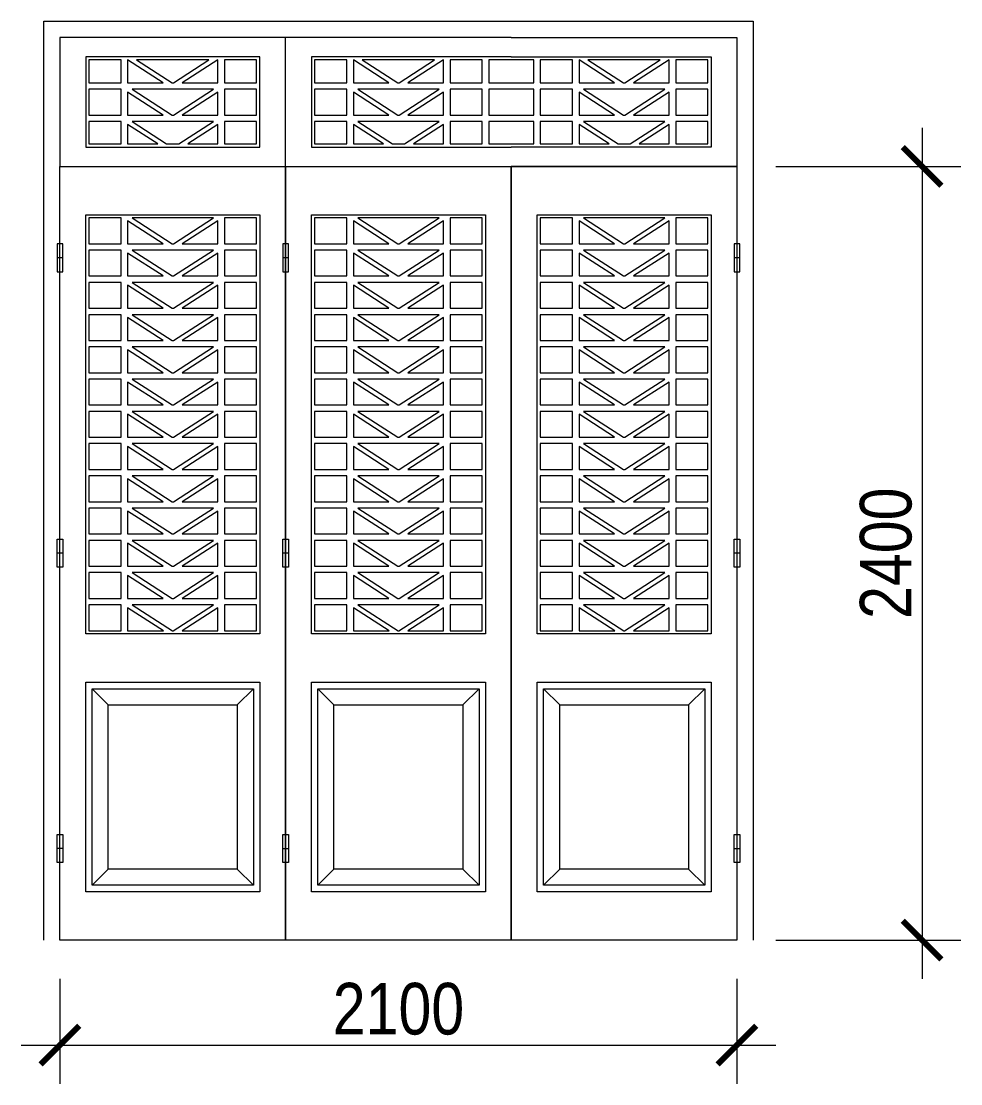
# Model space of a CAD drawing. Header units: millimetres. Extents: x -37049 to 129367, y 25385 to 90033.
# Drawn here: x 55419 to 58334, y 34959 to 38254 of the extents above; entities that cross this region are included whole.
import ezdxf

# ---------------------------------------------------------------- set-up
doc = ezdxf.new("R2010")
doc.units = ezdxf.units.MM
doc.header["$MEASUREMENT"] = 0
for name, color, linetype, lineweight in [('NCKHBAO', 191, 'Continuous', 13), ('NCUA', 4, 'Continuous', 20), ('NKT', 9, 'Continuous', 0), ('NTHEP', 7, 'Continuous', 20)]:
    doc.layers.add(name, color=color, linetype=linetype, lineweight=lineweight)
doc.styles.add('AVO', font='vhelvcn.ttf')
doc.dimstyles.new('100', dxfattribs={"dimscale": 0, "dimtxt": 160, "dimasz": 120, "dimexe": 120, "dimexo": 120, "dimgap": 30, "dimtad": 1, "dimdec": 0, "dimzin": 0, "dimdsep": 46, "dimtxsty": 'AVO', "dimblk1": 'ARCHTICK', "dimblk2": 'ARCHTICK', "dimsah": 1, "dimcen": -2, "dimdle": 120, "dimclrd": 256, "dimclre": 256, "dimclrt": 7, "dimadec": 0, "dimazin": 0, "dimtfac": 1, "dimtdec": 0, "dimtix": 1, "dimtmove": 2, "dimatfit": 3, "dimldrblk": 'ARCHTICK', "dimfxl": 0, "dimtolj": 1, "dimtzin": 0, "dimlwd": 0, "dimlwe": 0, "dimarcsym": 0})

# ---------------------------------------------------------------- blocks, each defined once
blk = doc.blocks.new('_ARCHTICK')
at = {"color": 0, "linetype": 'ByBlock', "const_width": 0.15}
blk.add_lwpolyline([(-0.5, -0.5), (0.5, 0.5)], dxfattribs=at)
blk = doc.blocks.new('*D483')
at = {"layer": 'DEFPOINTS', "color": 0}
for p in [(55539.5, 35404.2), (57639.5, 35404.2), (57639.5, 35078.8)]:
    blk.add_point(p, dxfattribs=at)
at = {"layer": 'NKT', "lineweight": 0}
for p, q in [((55539.5, 35284.2), (55539.5, 34958.8)), ((57639.5, 35284.2), (57639.5, 34958.8)), ((55419.5, 35078.8), (57759.5, 35078.8))]:
    blk.add_line(p, q, dxfattribs=at)
at = {"layer": 'NKT', "lineweight": 0, "xscale": 120, "yscale": 120, "zscale": 120}
for p, rotation in [((55539.5, 35078.8), 179.9999999999985), ((57639.5, 35078.8), 359.9999999999985)]:
    blk.add_blockref('_ARCHTICK', p, dxfattribs=dict(at, rotation=rotation))
at = {"layer": 'NKT', "color": 7, "insert": (56589.5, 35190.5), "char_height": 160, "attachment_point": 5, "style": 'AVO'}
blk.add_mtext('\\A1;2100', dxfattribs=at)
blk = doc.blocks.new('*D484')
at = {"layer": 'DEFPOINTS', "color": 0}
for p in [(57639.5, 37804), (57639.5, 35404.2), (58213.5, 35404.2)]:
    blk.add_point(p, dxfattribs=at)
at = {"layer": 'NKT', "lineweight": 0}
for p, q in [((58213.5, 37924), (58213.5, 35284.2)), ((57759.5, 37804), (58333.5, 37804)), ((57759.5, 35404.2), (58333.5, 35404.2))]:
    blk.add_line(p, q, dxfattribs=at)
at = {"layer": 'NKT', "lineweight": 0, "xscale": 120, "yscale": 120, "zscale": 120}
for p, rotation in [((58213.5, 37804), 89.99999999999848), ((58213.5, 35404.2), 269.9999999999985)]:
    blk.add_blockref('_ARCHTICK', p, dxfattribs=dict(at, rotation=rotation))
at = {"layer": 'NKT', "color": 7, "insert": (58101.8, 36604.1), "char_height": 160, "attachment_point": 5, "rotation": 90, "style": 'AVO'}
blk.add_mtext('\\A1;2400', dxfattribs=at)

msp = doc.modelspace()

# ---------------------------------------------------------------- linework, layer by layer
at = {"layer": 'NCKHBAO'}
msp.add_lwpolyline([(55489.5, 35404.2), (55489.5, 38254), (57689.5, 38254), (57689.5, 35404.2)], dxfattribs=at)
at = {"layer": 'NCUA'}
for p, q in [((56239.5, 37804), (56239.5, 38204)), ((55548.6, 37520), (55530.4, 37520)), ((56248.6, 37520), (56230.4, 37520)), ((57648.6, 37520), (57630.4, 37520)), ((55548.6, 36604.1), (55530.4, 36604.1)), ((56248.6, 36604.1), (56230.4, 36604.1)), ((57648.6, 36604.1), (57630.4, 36604.1)), ((55548.6, 35688.2), (55530.4, 35688.2)), ((56230.4, 35688.2), (56248.6, 35688.2)), ((57630.4, 35688.2), (57648.6, 35688.2))]:
    msp.add_line(p, q, dxfattribs=at)
for points in [[(56939.5, 38204), (55539.5, 38204), (55539.5, 37804), (56939.5, 37804)], [(56939.5, 38204), (57639.5, 38204), (57639.5, 37804), (56939.5, 37804)], [(56939.5, 38144), (56319.5, 38144), (56319.5, 37864), (56939.5, 37864)], [(56939.5, 38144), (57559.5, 38144), (57559.5, 37864), (56939.5, 37864)]]:
    msp.add_lwpolyline(points, dxfattribs=at)
for points in [[(56159.5, 38144), (55619.5, 38144), (55619.5, 37864), (56159.5, 37864)], [(56239.5, 35404.2), (55539.5, 35404.2), (55539.5, 37804), (56239.5, 37804)], [(56939.5, 35404.2), (56239.5, 35404.2), (56239.5, 37804), (56939.5, 37804)], [(57639.5, 35404.2), (56939.5, 35404.2), (56939.5, 37804), (57639.5, 37804)], [(55619.5, 37654), (56159.5, 37654), (56159.5, 36353.9), (55619.5, 36353.9)], [(56319.5, 37654), (56859.5, 37654), (56859.5, 36353.9), (56319.5, 36353.9)], [(57019.5, 37654), (57559.5, 37654), (57559.5, 36353.9), (57019.5, 36353.9)], [(55548.6, 37563.6), (55530.4, 37563.6), (55530.4, 37476.4), (55548.6, 37476.4)], [(56248.6, 37563.6), (56230.4, 37563.6), (56230.4, 37476.4), (56248.6, 37476.4)], [(57648.6, 37563.6), (57630.4, 37563.6), (57630.4, 37476.4), (57648.6, 37476.4)], [(55548.6, 36560.5), (55530.4, 36560.5), (55530.4, 36647.7), (55548.6, 36647.7)], [(56248.6, 36560.5), (56230.4, 36560.5), (56230.4, 36647.7), (56248.6, 36647.7)], [(57648.6, 36560.5), (57630.4, 36560.5), (57630.4, 36647.7), (57648.6, 36647.7)], [(56159.5, 35554.2), (55619.5, 35554.2), (55619.5, 36203.9), (56159.5, 36203.9)], [(56859.5, 35554.2), (56319.5, 35554.2), (56319.5, 36203.9), (56859.5, 36203.9)], [(57559.5, 35554.2), (57019.5, 35554.2), (57019.5, 36203.9), (57559.5, 36203.9)], [(55548.6, 35644.6), (55530.4, 35644.6), (55530.4, 35731.8), (55548.6, 35731.8)], [(56248.6, 35644.6), (56230.4, 35644.6), (56230.4, 35731.8), (56248.6, 35731.8)], [(57648.6, 35644.6), (57630.4, 35644.6), (57630.4, 35731.8), (57648.6, 35731.8)]]:
    msp.add_lwpolyline(points, close=True, dxfattribs=at)
at = {"layer": 'NTHEP'}
for p, q in [((55639.5, 36183.9), (55689.5, 36133.9)), ((56089.5, 36133.9), (56139.5, 36183.9)), ((56339.5, 36183.9), (56389.5, 36133.9)), ((56789.5, 36133.9), (56839.5, 36183.9)), ((57039.5, 36183.9), (57089.5, 36133.9)), ((57489.5, 36133.9), (57539.5, 36183.9)), ((55639.5, 35574.2), (55689.5, 35624.2)), ((56089.5, 35624.2), (56139.5, 35574.2)), ((56339.5, 35574.2), (56389.5, 35624.2)), ((56789.5, 35624.2), (56839.5, 35574.2)), ((57039.5, 35574.2), (57089.5, 35624.2)), ((57489.5, 35624.2), (57539.5, 35574.2))]:
    msp.add_line(p, q, dxfattribs=at)
for points in [[(55729.5, 38134), (55629.5, 38134), (55629.5, 38063), (55729.5, 38063)], [(55749.5, 38134), (55749.5, 38063), (55860, 38063)], [(56001.7, 38134), (55777.2, 38134), (55887.8, 38063), (55891.2, 38063)], [(56029.5, 38134), (55918.9, 38063), (56029.5, 38063)], [(56149.5, 38134), (56049.5, 38134), (56049.5, 38063), (56149.5, 38063)], [(56429.5, 38134), (56329.5, 38134), (56329.5, 38063), (56429.5, 38063)], [(56449.5, 38134), (56449.5, 38063), (56560, 38063)], [(56701.7, 38134), (56477.2, 38134), (56587.8, 38063), (56591.2, 38063)], [(56729.5, 38134), (56618.9, 38063), (56729.5, 38063)], [(56849.5, 38134), (56749.5, 38134), (56749.5, 38063), (56849.5, 38063)], [(57009.5, 38134), (56939.5, 38134), (56869.5, 38134), (56869.5, 38063), (56939.5, 38063), (57009.5, 38063)], [(57129.5, 38134), (57029.5, 38134), (57029.5, 38063), (57129.5, 38063)], [(57149.5, 38134), (57149.5, 38063), (57260, 38063)], [(57401.7, 38134), (57177.2, 38134), (57287.8, 38063), (57291.2, 38063)], [(57429.5, 38134), (57318.9, 38063), (57429.5, 38063)], [(57549.5, 38134), (57449.5, 38134), (57449.5, 38063), (57549.5, 38063)], [(55729.5, 38043), (55629.5, 38043), (55629.5, 37963), (55729.5, 37963)], [(55749.5, 38034), (55749.5, 37963), (55860, 37963)], [(56015.6, 38043), (55763.3, 38043), (55887.8, 37963), (55891.2, 37963)], [(56029.5, 38034), (55918.9, 37963), (56029.5, 37963)], [(56149.5, 38043), (56049.5, 38043), (56049.5, 37963), (56149.5, 37963)], [(56429.5, 38043), (56329.5, 38043), (56329.5, 37963), (56429.5, 37963)], [(56449.5, 38034), (56449.5, 37963), (56560, 37963)], [(56715.6, 38043), (56463.3, 38043), (56587.8, 37963), (56591.2, 37963)], [(56729.5, 38034), (56618.9, 37963), (56729.5, 37963)], [(56849.5, 38043), (56749.5, 38043), (56749.5, 37963), (56849.5, 37963)], [(57009.5, 38043), (56939.5, 38043), (56869.5, 38043), (56869.5, 37963), (56939.5, 37963), (57009.5, 37963)], [(57129.5, 38043), (57029.5, 38043), (57029.5, 37963), (57129.5, 37963)], [(57149.5, 38034), (57149.5, 37963), (57260, 37963)], [(57415.6, 38043), (57163.3, 38043), (57287.8, 37963), (57291.2, 37963)], [(57429.5, 38034), (57318.9, 37963), (57429.5, 37963)], [(57549.5, 38043), (57449.5, 38043), (57449.5, 37963), (57549.5, 37963)], [(55729.5, 37943), (55629.5, 37943), (55629.5, 37874), (55729.5, 37874)], [(55749.5, 37934), (55749.5, 37874), (55842.8, 37874)], [(56015.6, 37943), (55763.3, 37943), (55870.5, 37874), (55908.4, 37874)], [(56029.5, 37934), (55936.1, 37874), (56029.5, 37874)], [(56149.5, 37943), (56049.5, 37943), (56049.5, 37874), (56149.5, 37874)], [(56429.5, 37943), (56329.5, 37943), (56329.5, 37874), (56429.5, 37874)], [(56449.5, 37934), (56449.5, 37874), (56542.8, 37874)], [(56715.6, 37943), (56463.3, 37943), (56570.5, 37874), (56608.4, 37874)], [(56729.5, 37934), (56636.1, 37874), (56729.5, 37874)], [(56849.5, 37943), (56749.5, 37943), (56749.5, 37874), (56849.5, 37874)], [(57009.5, 37943), (56939.5, 37943), (56869.5, 37943), (56869.5, 37874), (56939.5, 37874), (57009.5, 37874)], [(57129.5, 37943), (57029.5, 37943), (57029.5, 37874), (57129.5, 37874)], [(57149.5, 37934), (57149.5, 37874), (57242.8, 37874)], [(57415.6, 37943), (57163.3, 37943), (57270.5, 37874), (57308.4, 37874)], [(57429.5, 37934), (57336.1, 37874), (57429.5, 37874)], [(57549.5, 37943), (57449.5, 37943), (57449.5, 37874), (57549.5, 37874)], [(55729.5, 37644), (55629.5, 37644), (55629.5, 37564), (55729.5, 37564)], [(55749.5, 37635.1), (55749.5, 37564), (55860, 37564)], [(56015.6, 37644), (55763.3, 37644), (55887.8, 37564), (55891.2, 37564)], [(56029.5, 37635.1), (55918.9, 37564), (56029.5, 37564)], [(56149.5, 37644), (56049.5, 37644), (56049.5, 37564), (56149.5, 37564)], [(56429.5, 37644), (56329.5, 37644), (56329.5, 37564), (56429.5, 37564)], [(56449.5, 37635.1), (56449.5, 37564), (56560, 37564)], [(56715.6, 37644), (56463.3, 37644), (56587.8, 37564), (56591.2, 37564)], [(56729.5, 37635.1), (56618.9, 37564), (56729.5, 37564)], [(56849.5, 37644), (56749.5, 37644), (56749.5, 37564), (56849.5, 37564)], [(57129.5, 37644), (57029.5, 37644), (57029.5, 37564), (57129.5, 37564)], [(57149.5, 37635.1), (57149.5, 37564), (57260, 37564)], [(57415.6, 37644), (57163.3, 37644), (57287.8, 37564), (57291.2, 37564)], [(57429.5, 37635.1), (57318.9, 37564), (57429.5, 37564)], [(57549.5, 37644), (57449.5, 37644), (57449.5, 37564), (57549.5, 37564)], [(55729.5, 37544), (55629.5, 37544), (55629.5, 37464), (55729.5, 37464)], [(55749.5, 37535.1), (55749.5, 37464), (55860, 37464)], [(56015.6, 37544), (55763.3, 37544), (55887.8, 37464), (55891.2, 37464)], [(56029.5, 37535.1), (55918.9, 37464), (56029.5, 37464)], [(56149.5, 37544), (56049.5, 37544), (56049.5, 37464), (56149.5, 37464)], [(56429.5, 37544), (56329.5, 37544), (56329.5, 37464), (56429.5, 37464)], [(56449.5, 37535.1), (56449.5, 37464), (56560, 37464)], [(56715.6, 37544), (56463.3, 37544), (56587.8, 37464), (56591.2, 37464)], [(56729.5, 37535.1), (56618.9, 37464), (56729.5, 37464)], [(56849.5, 37544), (56749.5, 37544), (56749.5, 37464), (56849.5, 37464)], [(57129.5, 37544), (57029.5, 37544), (57029.5, 37464), (57129.5, 37464)], [(57149.5, 37535.1), (57149.5, 37464), (57260, 37464)], [(57415.6, 37544), (57163.3, 37544), (57287.8, 37464), (57291.2, 37464)], [(57429.5, 37535.1), (57318.9, 37464), (57429.5, 37464)], [(57549.5, 37544), (57449.5, 37544), (57449.5, 37464), (57549.5, 37464)], [(55729.5, 37444), (55629.5, 37444), (55629.5, 37364), (55729.5, 37364)], [(55749.5, 37435.1), (55749.5, 37364), (55860, 37364)], [(56015.6, 37444), (55763.3, 37444), (55887.8, 37364), (55891.2, 37364)], [(56029.5, 37435.1), (55918.9, 37364), (56029.5, 37364)], [(56149.5, 37444), (56049.5, 37444), (56049.5, 37364), (56149.5, 37364)], [(56429.5, 37444), (56329.5, 37444), (56329.5, 37364), (56429.5, 37364)], [(56449.5, 37435.1), (56449.5, 37364), (56560, 37364)], [(56715.6, 37444), (56463.3, 37444), (56587.8, 37364), (56591.2, 37364)], [(56729.5, 37435.1), (56618.9, 37364), (56729.5, 37364)], [(56849.5, 37444), (56749.5, 37444), (56749.5, 37364), (56849.5, 37364)], [(57129.5, 37444), (57029.5, 37444), (57029.5, 37364), (57129.5, 37364)], [(57149.5, 37435.1), (57149.5, 37364), (57260, 37364)], [(57415.6, 37444), (57163.3, 37444), (57287.8, 37364), (57291.2, 37364)], [(57429.5, 37435.1), (57318.9, 37364), (57429.5, 37364)], [(57549.5, 37444), (57449.5, 37444), (57449.5, 37364), (57549.5, 37364)], [(55729.5, 37344), (55629.5, 37344), (55629.5, 37264), (55729.5, 37264)], [(55749.5, 37335.1), (55749.5, 37264), (55860, 37264)], [(56015.6, 37344), (55763.3, 37344), (55887.8, 37264), (55891.2, 37264)], [(56029.5, 37335.1), (55918.9, 37264), (56029.5, 37264)], [(56149.5, 37344), (56049.5, 37344), (56049.5, 37264), (56149.5, 37264)], [(56429.5, 37344), (56329.5, 37344), (56329.5, 37264), (56429.5, 37264)], [(56449.5, 37335.1), (56449.5, 37264), (56560, 37264)], [(56715.6, 37344), (56463.3, 37344), (56587.8, 37264), (56591.2, 37264)], [(56729.5, 37335.1), (56618.9, 37264), (56729.5, 37264)], [(56849.5, 37344), (56749.5, 37344), (56749.5, 37264), (56849.5, 37264)], [(57129.5, 37344), (57029.5, 37344), (57029.5, 37264), (57129.5, 37264)], [(57149.5, 37335.1), (57149.5, 37264), (57260, 37264)], [(57415.6, 37344), (57163.3, 37344), (57287.8, 37264), (57291.2, 37264)], [(57429.5, 37335.1), (57318.9, 37264), (57429.5, 37264)], [(57549.5, 37344), (57449.5, 37344), (57449.5, 37264), (57549.5, 37264)], [(55729.5, 37244), (55629.5, 37244), (55629.5, 37164), (55729.5, 37164)], [(56015.6, 37244), (55763.3, 37244), (55887.8, 37164), (55891.2, 37164)], [(56149.5, 37244), (56049.5, 37244), (56049.5, 37164), (56149.5, 37164)], [(56429.5, 37244), (56329.5, 37244), (56329.5, 37164), (56429.5, 37164)], [(56715.6, 37244), (56463.3, 37244), (56587.8, 37164), (56591.2, 37164)], [(56849.5, 37244), (56749.5, 37244), (56749.5, 37164), (56849.5, 37164)], [(57129.5, 37244), (57029.5, 37244), (57029.5, 37164), (57129.5, 37164)], [(57415.6, 37244), (57163.3, 37244), (57287.8, 37164), (57291.2, 37164)], [(57549.5, 37244), (57449.5, 37244), (57449.5, 37164), (57549.5, 37164)], [(55749.5, 37235.1), (55749.5, 37164), (55860, 37164)], [(56029.5, 37235.1), (55918.9, 37164), (56029.5, 37164)], [(56449.5, 37235.1), (56449.5, 37164), (56560, 37164)], [(56729.5, 37235.1), (56618.9, 37164), (56729.5, 37164)], [(57149.5, 37235.1), (57149.5, 37164), (57260, 37164)], [(57429.5, 37235.1), (57318.9, 37164), (57429.5, 37164)], [(55729.5, 37144), (55629.5, 37144), (55629.5, 37064), (55729.5, 37064)], [(56015.6, 37144), (55763.3, 37144), (55887.8, 37064), (55891.2, 37064)], [(56149.5, 37144), (56049.5, 37144), (56049.5, 37064), (56149.5, 37064)], [(56429.5, 37144), (56329.5, 37144), (56329.5, 37064), (56429.5, 37064)], [(56715.6, 37144), (56463.3, 37144), (56587.8, 37064), (56591.2, 37064)], [(56849.5, 37144), (56749.5, 37144), (56749.5, 37064), (56849.5, 37064)], [(57129.5, 37144), (57029.5, 37144), (57029.5, 37064), (57129.5, 37064)], [(57415.6, 37144), (57163.3, 37144), (57287.8, 37064), (57291.2, 37064)], [(57549.5, 37144), (57449.5, 37144), (57449.5, 37064), (57549.5, 37064)], [(55749.5, 37135.1), (55749.5, 37064), (55860, 37064)], [(56029.5, 37135.1), (55918.9, 37064), (56029.5, 37064)], [(56449.5, 37135.1), (56449.5, 37064), (56560, 37064)], [(56729.5, 37135.1), (56618.9, 37064), (56729.5, 37064)], [(57149.5, 37135.1), (57149.5, 37064), (57260, 37064)], [(57429.5, 37135.1), (57318.9, 37064), (57429.5, 37064)], [(55729.5, 37044), (55629.5, 37044), (55629.5, 36964), (55729.5, 36964)], [(56015.6, 37044), (55763.3, 37044), (55887.8, 36964), (55891.2, 36964)], [(56149.5, 37044), (56049.5, 37044), (56049.5, 36964), (56149.5, 36964)], [(56429.5, 37044), (56329.5, 37044), (56329.5, 36964), (56429.5, 36964)], [(56715.6, 37044), (56463.3, 37044), (56587.8, 36964), (56591.2, 36964)], [(56849.5, 37044), (56749.5, 37044), (56749.5, 36964), (56849.5, 36964)], [(57129.5, 37044), (57029.5, 37044), (57029.5, 36964), (57129.5, 36964)], [(57415.6, 37044), (57163.3, 37044), (57287.8, 36964), (57291.2, 36964)], [(57549.5, 37044), (57449.5, 37044), (57449.5, 36964), (57549.5, 36964)], [(55749.5, 37035.1), (55749.5, 36964), (55860, 36964)], [(56029.5, 37035.1), (55918.9, 36964), (56029.5, 36964)], [(56449.5, 37035.1), (56449.5, 36964), (56560, 36964)], [(56729.5, 37035.1), (56618.9, 36964), (56729.5, 36964)], [(57149.5, 37035.1), (57149.5, 36964), (57260, 36964)], [(57429.5, 37035.1), (57318.9, 36964), (57429.5, 36964)], [(55729.5, 36944), (55629.5, 36944), (55629.5, 36864), (55729.5, 36864)], [(56015.6, 36944), (55763.3, 36944), (55887.8, 36864), (55891.2, 36864)], [(56149.5, 36944), (56049.5, 36944), (56049.5, 36864), (56149.5, 36864)], [(56429.5, 36944), (56329.5, 36944), (56329.5, 36864), (56429.5, 36864)], [(56715.6, 36944), (56463.3, 36944), (56587.8, 36864), (56591.2, 36864)], [(56849.5, 36944), (56749.5, 36944), (56749.5, 36864), (56849.5, 36864)], [(57129.5, 36944), (57029.5, 36944), (57029.5, 36864), (57129.5, 36864)], [(57415.6, 36944), (57163.3, 36944), (57287.8, 36864), (57291.2, 36864)], [(57549.5, 36944), (57449.5, 36944), (57449.5, 36864), (57549.5, 36864)], [(55749.5, 36935.1), (55749.5, 36864), (55860, 36864)], [(56029.5, 36935.1), (55918.9, 36864), (56029.5, 36864)], [(56449.5, 36935.1), (56449.5, 36864), (56560, 36864)], [(56729.5, 36935.1), (56618.9, 36864), (56729.5, 36864)], [(57149.5, 36935.1), (57149.5, 36864), (57260, 36864)], [(57429.5, 36935.1), (57318.9, 36864), (57429.5, 36864)], [(55729.5, 36844), (55629.5, 36844), (55629.5, 36764), (55729.5, 36764)], [(56015.6, 36844), (55763.3, 36844), (55887.8, 36764), (55891.2, 36764)], [(56149.5, 36844), (56049.5, 36844), (56049.5, 36764), (56149.5, 36764)], [(56429.5, 36844), (56329.5, 36844), (56329.5, 36764), (56429.5, 36764)], [(56715.6, 36844), (56463.3, 36844), (56587.8, 36764), (56591.2, 36764)], [(56849.5, 36844), (56749.5, 36844), (56749.5, 36764), (56849.5, 36764)], [(57129.5, 36844), (57029.5, 36844), (57029.5, 36764), (57129.5, 36764)], [(57415.6, 36844), (57163.3, 36844), (57287.8, 36764), (57291.2, 36764)], [(57549.5, 36844), (57449.5, 36844), (57449.5, 36764), (57549.5, 36764)], [(55749.5, 36835.1), (55749.5, 36764), (55860, 36764)], [(56029.5, 36835.1), (55918.9, 36764), (56029.5, 36764)], [(56449.5, 36835.1), (56449.5, 36764), (56560, 36764)], [(56729.5, 36835.1), (56618.9, 36764), (56729.5, 36764)], [(57149.5, 36835.1), (57149.5, 36764), (57260, 36764)], [(57429.5, 36835.1), (57318.9, 36764), (57429.5, 36764)], [(55729.5, 36744), (55629.5, 36744), (55629.5, 36664), (55729.5, 36664)], [(56015.6, 36744), (55763.3, 36744), (55887.8, 36664), (55891.2, 36664)], [(56149.5, 36744), (56049.5, 36744), (56049.5, 36664), (56149.5, 36664)], [(56429.5, 36744), (56329.5, 36744), (56329.5, 36664), (56429.5, 36664)], [(56715.6, 36744), (56463.3, 36744), (56587.8, 36664), (56591.2, 36664)], [(56849.5, 36744), (56749.5, 36744), (56749.5, 36664), (56849.5, 36664)], [(57129.5, 36744), (57029.5, 36744), (57029.5, 36664), (57129.5, 36664)], [(57415.6, 36744), (57163.3, 36744), (57287.8, 36664), (57291.2, 36664)], [(57549.5, 36744), (57449.5, 36744), (57449.5, 36664), (57549.5, 36664)], [(55749.5, 36735.1), (55749.5, 36664), (55860, 36664)], [(56029.5, 36735.1), (55918.9, 36664), (56029.5, 36664)], [(56449.5, 36735.1), (56449.5, 36664), (56560, 36664)], [(56729.5, 36735.1), (56618.9, 36664), (56729.5, 36664)], [(57149.5, 36735.1), (57149.5, 36664), (57260, 36664)], [(57429.5, 36735.1), (57318.9, 36664), (57429.5, 36664)], [(55729.5, 36644), (55629.5, 36644), (55629.5, 36564), (55729.5, 36564)], [(56015.6, 36644), (55763.3, 36644), (55887.8, 36564), (55891.2, 36564)], [(56149.5, 36644), (56049.5, 36644), (56049.5, 36564), (56149.5, 36564)], [(56429.5, 36644), (56329.5, 36644), (56329.5, 36564), (56429.5, 36564)], [(56715.6, 36644), (56463.3, 36644), (56587.8, 36564), (56591.2, 36564)], [(56849.5, 36644), (56749.5, 36644), (56749.5, 36564), (56849.5, 36564)], [(57129.5, 36644), (57029.5, 36644), (57029.5, 36564), (57129.5, 36564)], [(57415.6, 36644), (57163.3, 36644), (57287.8, 36564), (57291.2, 36564)], [(57549.5, 36644), (57449.5, 36644), (57449.5, 36564), (57549.5, 36564)], [(55749.5, 36635.1), (55749.5, 36564), (55860, 36564)], [(56029.5, 36635.1), (55918.9, 36564), (56029.5, 36564)], [(56449.5, 36635.1), (56449.5, 36564), (56560, 36564)], [(56729.5, 36635.1), (56618.9, 36564), (56729.5, 36564)], [(57149.5, 36635.1), (57149.5, 36564), (57260, 36564)], [(57429.5, 36635.1), (57318.9, 36564), (57429.5, 36564)], [(55729.5, 36544), (55629.5, 36544), (55629.5, 36464), (55729.5, 36464)], [(55749.5, 36535.1), (55749.5, 36464), (55860, 36464)], [(56015.6, 36544), (55763.3, 36544), (55887.8, 36464), (55891.2, 36464)], [(56029.5, 36535.1), (55918.9, 36464), (56029.5, 36464)], [(56149.5, 36544), (56049.5, 36544), (56049.5, 36464), (56149.5, 36464)], [(56429.5, 36544), (56329.5, 36544), (56329.5, 36464), (56429.5, 36464)], [(56449.5, 36535.1), (56449.5, 36464), (56560, 36464)], [(56715.6, 36544), (56463.3, 36544), (56587.8, 36464), (56591.2, 36464)], [(56729.5, 36535.1), (56618.9, 36464), (56729.5, 36464)], [(56849.5, 36544), (56749.5, 36544), (56749.5, 36464), (56849.5, 36464)], [(57129.5, 36544), (57029.5, 36544), (57029.5, 36464), (57129.5, 36464)], [(57149.5, 36535.1), (57149.5, 36464), (57260, 36464)], [(57415.6, 36544), (57163.3, 36544), (57287.8, 36464), (57291.2, 36464)], [(57429.5, 36535.1), (57318.9, 36464), (57429.5, 36464)], [(57549.5, 36544), (57449.5, 36544), (57449.5, 36464), (57549.5, 36464)], [(55729.5, 36444), (55629.5, 36444), (55629.5, 36363.9), (55729.5, 36363.9)], [(55749.5, 36435.1), (55749.5, 36363.9), (55860.3, 36363.9)], [(56015.6, 36444), (55763.3, 36444), (55888.1, 36363.9), (55890.9, 36363.9)], [(56029.5, 36435.1), (55918.6, 36363.9), (56029.5, 36363.9)], [(56149.5, 36444), (56049.5, 36444), (56049.5, 36363.9), (56149.5, 36363.9)], [(56429.5, 36444), (56329.5, 36444), (56329.5, 36363.9), (56429.5, 36363.9)], [(56449.5, 36435.1), (56449.5, 36363.9), (56560.3, 36363.9)], [(56715.6, 36444), (56463.3, 36444), (56588.1, 36363.9), (56590.9, 36363.9)], [(56729.5, 36435.1), (56618.6, 36363.9), (56729.5, 36363.9)], [(56849.5, 36444), (56749.5, 36444), (56749.5, 36363.9), (56849.5, 36363.9)], [(57129.5, 36444), (57029.5, 36444), (57029.5, 36363.9), (57129.5, 36363.9)], [(57149.5, 36435.1), (57149.5, 36363.9), (57260.3, 36363.9)], [(57415.6, 36444), (57163.3, 36444), (57288.1, 36363.9), (57290.9, 36363.9)], [(57429.5, 36435.1), (57318.6, 36363.9), (57429.5, 36363.9)], [(57549.5, 36444), (57449.5, 36444), (57449.5, 36363.9), (57549.5, 36363.9)], [(56139.5, 35574.2), (55639.5, 35574.2), (55639.5, 36183.9), (56139.5, 36183.9)], [(56839.5, 35574.2), (56339.5, 35574.2), (56339.5, 36183.9), (56839.5, 36183.9)], [(57539.5, 35574.2), (57039.5, 35574.2), (57039.5, 36183.9), (57539.5, 36183.9)], [(56089.5, 35624.2), (55689.5, 35624.2), (55689.5, 36133.9), (56089.5, 36133.9)], [(56789.5, 35624.2), (56389.5, 35624.2), (56389.5, 36133.9), (56789.5, 36133.9)], [(57489.5, 35624.2), (57089.5, 35624.2), (57089.5, 36133.9), (57489.5, 36133.9)]]:
    msp.add_lwpolyline(points, close=True, dxfattribs=at)

# ---------------------------------------------------------------- dimensions: what is measured, and where the dimension line sits
at = {"layer": 'NKT'}
dim = msp.add_linear_dim(base=(58213.5, 35404.2), p1=(57639.5, 37804), p2=(57639.5, 35404.2), angle=90, dimstyle='100', override={"dimscale": 1}, dxfattribs=at)
dim.commit()
dim.dimension.update_dxf_attribs({"geometry": '*D484', "text_midpoint": (58101.8, 36604.1)})
dim = msp.add_linear_dim(base=(57639.5, 35078.8), p1=(55539.5, 35404.2), p2=(57639.5, 35404.2), dimstyle='100', override={"dimscale": 1}, dxfattribs=at)
dim.commit()
dim.dimension.update_dxf_attribs({"geometry": '*D483', "text_midpoint": (56589.5, 35190.5)})

doc.saveas('drawing.dxf')
